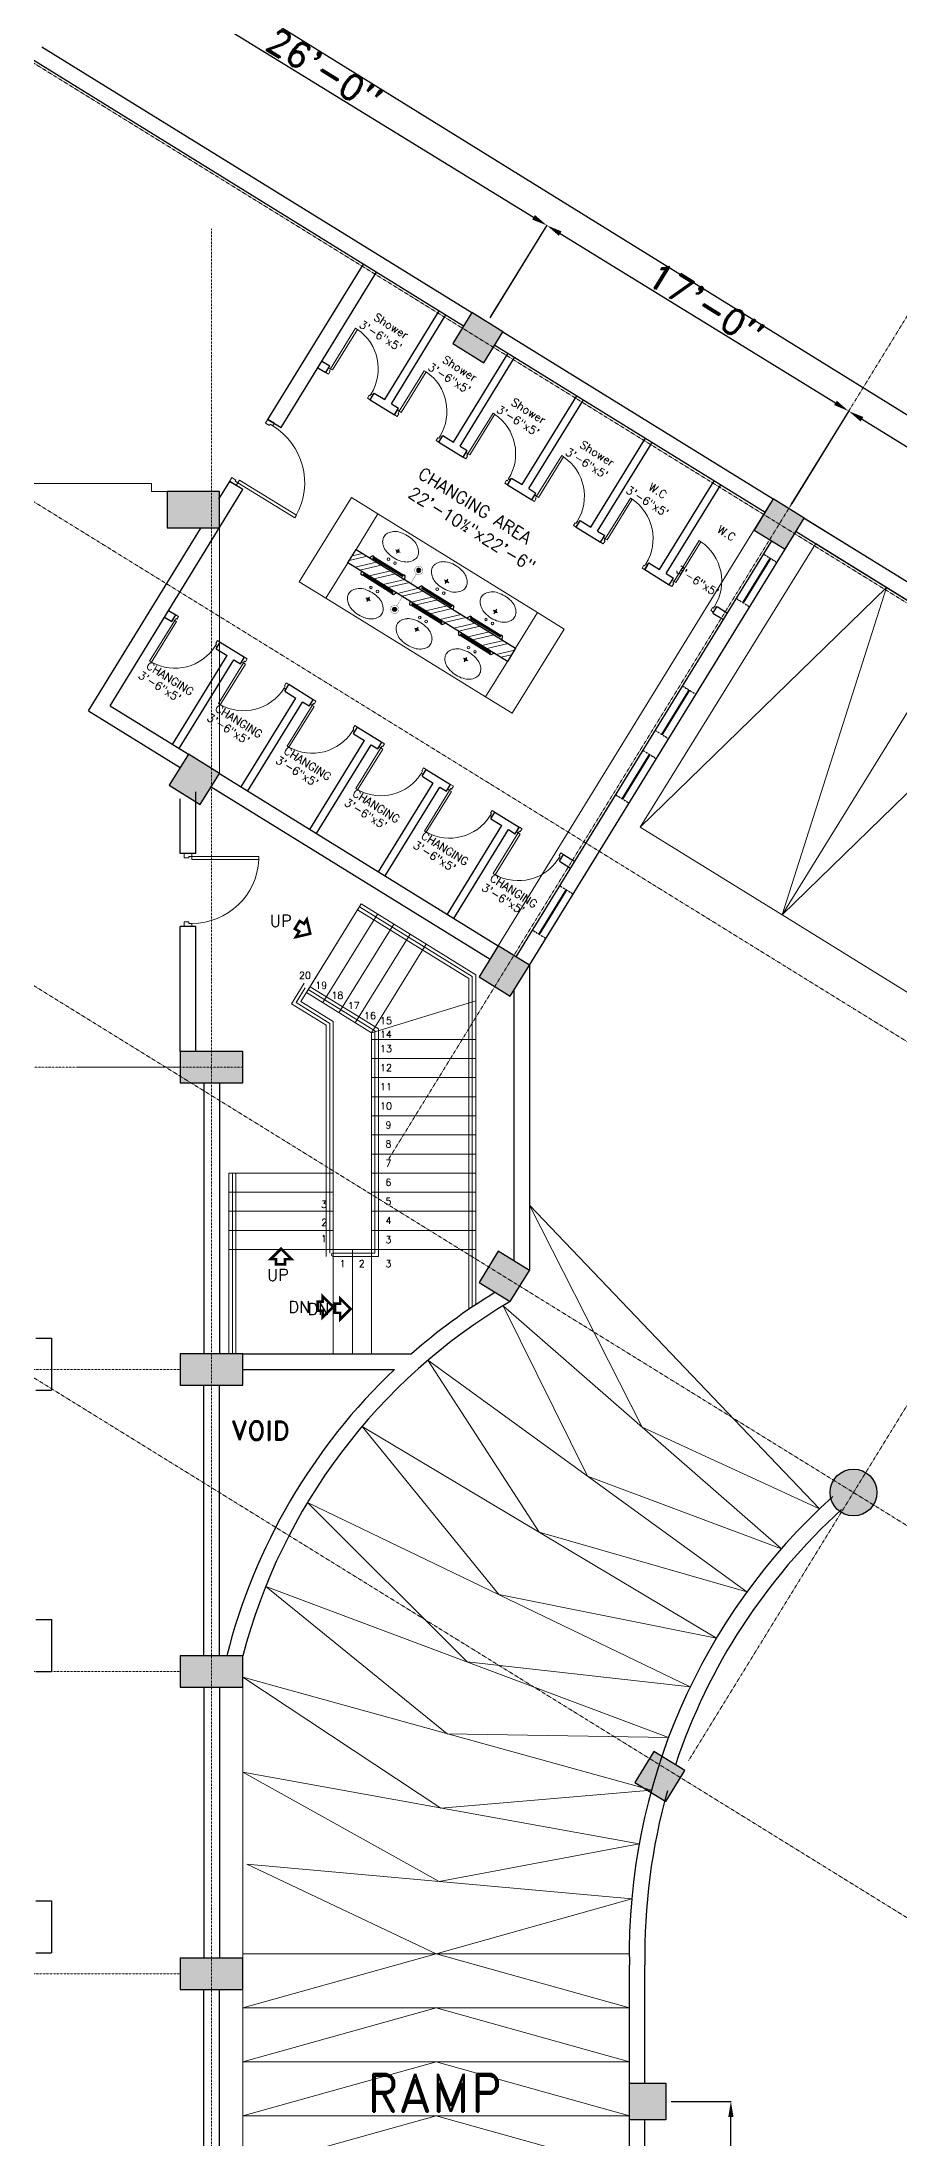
# Model space of a CAD drawing. Header units: inches. Extents: x -110725 to 51121, y 8404 to 44825.
# Drawn here: x -72348 to -71854, y 21366 to 22573 of the extents above; entities that cross this region are included whole.
import ezdxf
from ezdxf.enums import TextEntityAlignment as Align

# ---------------------------------------------------------------- set-up
doc = ezdxf.new("R2010")
doc.units = ezdxf.units.IN
doc.header["$LTSCALE"] = 0.1
doc.header["$MEASUREMENT"] = 0
doc.linetypes.add('CENTER', pattern=[2, 1.25, -0.25, 0.25, -0.25])
doc.linetypes.add('DASHED', pattern=[0.75, 0.5, -0.25])
doc.layers.get('0').update_dxf_attribs({"color": 1, "lineweight": 0})
doc.layers.get('Defpoints').update_dxf_attribs({"lineweight": 0})
for name, color, linetype in [('BATH FIX', 41, 'Continuous'), ('building', 6, 'Continuous'), ('Column Hatch', 7, 'Continuous'), ('COLUMNS', 200, 'Continuous'), ('GF', 1, 'Continuous'), ('GFT', 4, 'Continuous'), ('GFW', 5, 'Continuous')]:
    doc.layers.add(name, color=color, linetype=linetype)
for name, color, linetype, lineweight in [('CAR', 4, 'Continuous', 0), ('dim', 252, 'Continuous', 0), ('DOOR', 32, 'Continuous', 0), ('FIXTURES', 41, 'Continuous', 20), ('GRID', 8, 'CENTER', 0), ('HATCH', 5, 'Continuous', 5), ('POOL', 2, 'Continuous', 0), ('ramp', 3, 'Continuous', 20), ('stair', 5, 'Continuous', 0), ('terj block plan', 30, 'Continuous', 0), ('TEXT', 3, 'Continuous', 0), ('wall-b', 6, 'Continuous', 30)]:
    doc.layers.add(name, color=color, linetype=linetype, lineweight=lineweight)
doc.styles.add('ROMAND', font='romand.shx')
doc.dimstyles.new('DIM', dxfattribs={"dimtxt": 15, "dimasz": 9, "dimexe": 0.25, "dimexo": 3, "dimgap": 0.125, "dimtad": 1, "dimdec": 3, "dimzin": 3, "dimdsep": 46, "dimlunit": 4, "dimtxsty": 'ROMAND', "dimcen": 0.125, "dimaunit": 1, "dimadec": 0, "dimazin": 0, "dimtfac": 0.75, "dimtdec": 3, "dimtix": 1, "dimtofl": 0, "dimtmove": 2, "dimatfit": 3, "dimfxl": 1, "dimtolj": 1, "dimtzin": 3, "dimarcsym": 1})

# ---------------------------------------------------------------- blocks, each defined once
blk = doc.blocks.new('*D2843')
at = {"layer": 'Defpoints', "color": 0, "transparency": 16777216}
for p in [(-71917.8, 22303.9), (-71603.4, 22187.9), (-71637.9, 22131.8)]:
    blk.add_point(p, dxfattribs=at)
at = {"layer": 'dim', "color": 0, "lineweight": -2, "transparency": 16777216}
for p, q in [((-71916.2, 22306.5), (-71883.1, 22360.2)), ((-71875.6, 22355.3), (-71611.1, 22192.7)), ((-71636.4, 22134.4), (-71603.3, 22188.2))]:
    blk.add_line(p, q, dxfattribs=at)
at = {"layer": 'dim', "color": 0, "transparency": 16777216}
for points in [[(-71874.8, 22356.6), (-71876.4, 22354), (-71883.3, 22360)], [(-71610.3, 22193.9), (-71611.9, 22191.4), (-71603.4, 22187.9)]]:
    blk.add_solid(points, dxfattribs=at)
at = {"layer": 'dim', "color": 0, "transparency": 16777216, "insert": (-71736.4, 22285.3), "char_height": 15, "attachment_point": 5, "rotation": 328.4097, "style": 'ROMAND'}
blk.add_mtext('\\A1;27\'-4{\\H0.75x;\\S1/2;}"', dxfattribs=at)
blk = doc.blocks.new('*D2857')
at = {"layer": 'Defpoints', "color": 0, "transparency": 16777216}
for p in [(-72356.6, 22575.3), (-72057, 22466.9), (-72090.9, 22411.9)]:
    blk.add_point(p, dxfattribs=at)
at = {"layer": 'dim', "color": 0, "lineweight": -2, "transparency": 16777216}
for p, q in [((-72355, 22577.9), (-72322.7, 22630.5)), ((-72315.1, 22625.6), (-72064.7, 22471.6)), ((-72089.3, 22414.4), (-72056.9, 22467.1))]:
    blk.add_line(p, q, dxfattribs=at)
at = {"layer": 'dim', "color": 0, "transparency": 16777216}
for points in [[(-72314.3, 22626.9), (-72315.9, 22624.3), (-72322.8, 22630.3)], [(-72063.9, 22472.9), (-72065.5, 22470.3), (-72057, 22466.9)]]:
    blk.add_solid(points, dxfattribs=at)
at = {"layer": 'dim', "color": 0, "transparency": 16777216, "insert": (-72185.2, 22556.3), "char_height": 15, "attachment_point": 5, "rotation": 328.4097, "style": 'ROMAND'}
blk.add_mtext('\\A1;26\'-0"', dxfattribs=at)
blk = doc.blocks.new('*D2858')
at = {"layer": 'Defpoints', "color": 0, "transparency": 16777216}
for p in [(-72091.3, 22411.2), (-71883.3, 22360), (-71917.5, 22304.4)]:
    blk.add_point(p, dxfattribs=at)
at = {"layer": 'dim', "color": 0, "lineweight": -2, "transparency": 16777216}
for p, q in [((-72089.7, 22413.8), (-72056.9, 22467.1)), ((-72049.4, 22462.2), (-71890.9, 22364.7)), ((-71915.9, 22306.9), (-71883.1, 22360.2))]:
    blk.add_line(p, q, dxfattribs=at)
at = {"layer": 'dim', "color": 0, "transparency": 16777216}
for points in [[(-72048.6, 22463.5), (-72050.1, 22460.9), (-72057, 22466.9)], [(-71890.1, 22366), (-71891.7, 22363.5), (-71883.3, 22360)]]:
    blk.add_solid(points, dxfattribs=at)
at = {"layer": 'dim', "color": 0, "transparency": 16777216, "insert": (-71965.4, 22421.2), "char_height": 15, "attachment_point": 5, "rotation": 328.4097, "style": 'ROMAND'}
blk.add_mtext('\\A1;17\'-0"', dxfattribs=at)
blk = doc.blocks.new('*D2869')
at = {"layer": 'Defpoints', "color": 0, "transparency": 16777216}
for p in [(-71988.5, 21386.8), (-71951.1, 21386.8), (-71985.5, 21212.8)]:
    blk.add_point(p, dxfattribs=at)
at = {"layer": 'dim', "color": 0, "lineweight": -2, "transparency": 16777216}
for p, q in [((-71985.5, 21386.8), (-71950.9, 21386.8)), ((-71951.1, 21221.8), (-71951.1, 21377.8)), ((-71982.5, 21212.8), (-71950.9, 21212.8))]:
    blk.add_line(p, q, dxfattribs=at)
at = {"layer": 'dim', "color": 0, "transparency": 16777216}
for points in [[(-71952.6, 21377.8), (-71949.6, 21377.8), (-71951.1, 21386.8)], [(-71952.6, 21221.8), (-71949.6, 21221.8), (-71951.1, 21212.8)]]:
    blk.add_solid(points, dxfattribs=at)
at = {"layer": 'dim', "color": 0, "transparency": 16777216, "insert": (-71960.2, 21299.8), "char_height": 15, "attachment_point": 5, "rotation": 90, "style": 'ROMAND'}
blk.add_mtext('\\A1;14\'-6"', dxfattribs=at)
blk = doc.blocks.new('Ar')
at = {"const_width": 1.5}
blk.add_lwpolyline([(-4.5, 0), (-4.5, 3), (-1.5, 3), (-1.5, 6), (4.5, 0), (-1.5, -6), (-1.5, -2.25), (-4.5, -2.25)], close=True, dxfattribs=at)
blk = doc.blocks.new('D2')
for p, q in [((-3, 34.9), (-1.5, 34.9)), ((-3, 1.9), (-3, 34.9)), ((-1.5, 34.9), (-1.5, 1.9)), ((-34.5, 1.9), (-36, 1.9)), ((-36, 1.9), (-36, -1.9)), ((-34.5, 0.4), (-34.5, 1.9)), ((-33.8, 0.4), (-34.5, 0.4)), ((-33.8, -1.9), (-33.8, 0.4)), ((-1.5, 1.9), (-3, 1.9)), ((-2.2, 0.4), (-2.2, -1.9)), ((-1.5, 0.4), (-2.2, 0.4)), ((0, 1.9), (-1.5, 1.9)), ((-1.5, 1.9), (-1.5, 0.4)), ((0, -1.9), (0, 1.9)), ((-36, -1.9), (-33.8, -1.9)), ((-2.2, -1.9), (0, -1.9))]:
    blk.add_line(p, q)
blk.add_arc((-1.5, 1.9), 33, 92.6053, 180)
blk = doc.blocks.new('RT67')
at = {"layer": 'GFW', "lineweight": -2}
for p, q in [((17750.5, 9962.3), (17750.5, 9953.3)), ((17780.5, 9962.3), (17780.5, 9953.3)), ((17912.5, 9962.3), (17912.5, 9953.3)), ((17942.5, 9962.3), (17942.5, 9953.3)), ((18074.5, 9962.3), (18074.5, 9953.3)), ((18104.5, 9962.3), (18104.5, 9953.3)), ((17780.5, 9953.3), (17750.5, 9953.3)), ((17942.5, 9953.3), (17912.5, 9953.3)), ((18104.5, 9953.3), (18074.5, 9953.3))]:
    blk.add_line(p, q, dxfattribs=at)
blk = doc.blocks.new('TY')
at = {"layer": 'wall-b', "lineweight": -2, "rotation": 90}
blk.add_blockref('RT67', (-715.3638, -1214.4553), dxfattribs=at)
blk = doc.blocks.new('Wb')
for p, q in [((-1.5, 10.5), (1.5, 10.5)), ((0, 9), (0, 12))]:
    blk.add_line(p, q)
for centre in [(-2.2, 3.8), (0, 10.5), (2.2, 3.8)]:
    blk.add_circle(centre, 0.75)
for centre, radius, start, end in [((-6.1, 13.5), 5.11, 148.1465, 180), ((-6.1, 13.5), 5.11, 180, 211.8535), ((-3.2, 11.7), 8.57, 123.6901, 148.1465), ((-1.3, 8.8), 12.1, 105.4371, 123.6901), ((0, 4.2), 16.8, 90, 105.4371), ((0, 4.2), 16.8, 74.5629, 90), ((1.3, 8.8), 12.1, 56.3099, 74.5629), ((3.2, 11.7), 8.57, 31.8535, 56.3099), ((6.1, 13.5), 5.11, 0, 31.8535), ((6.1, 13.5), 5.11, 328.1465, 0), ((-3.2, 15.3), 8.57, 211.8535, 236.3099), ((-1.3, 18.2), 12.1, 236.3099, 254.5629), ((0, 22.8), 16.8, 254.5629, 270), ((0, 22.8), 16.8, 270, 285.4371), ((1.3, 18.2), 12.1, 285.4371, 303.6901), ((3.2, 15.3), 8.57, 303.6901, 328.1465)]:
    blk.add_arc(centre, radius, start, end)
blk = doc.blocks.new('BL-1')
blk.add_hatch(color=256).paths.add_polyline_path([(-1.8, 13.6, 1), (1.8, 13.6, 1)])
at = {"const_width": 0.25}
for points in [[(-3.7, 13.6, -1), (3.7, 13.6)], [(-3.7, 13.6, 1), (3.7, 13.6)]]:
    blk.add_lwpolyline(points, format="xyb", dxfattribs=at)
for points in [[(1.2, 0), (-1.2, 0)], [(0, 10), (0, 0)]]:
    blk.add_lwpolyline(points, dxfattribs=at)
blk.add_circle((0, 13.6), 1.8)
blk = doc.blocks.new('A$C27DA2153')
at = {"layer": 'CAR', "linetype": 'Continuous'}
for q in [(0, 192), (96, 192)]:
    blk.add_line((48, 0), q, dxfattribs=at)
blk.add_lwpolyline([(0, 0), (96, 0), (96, 192), (0, 192)], close=True, dxfattribs=at)

msp = doc.modelspace()

# ---------------------------------------------------------------- hatches: boundary and pattern name
at = {"layer": 'Column Hatch'}
for points in [[(-72100.19731, 22416.73843), (-72111.19803, 22398.85025), (-72093.33769, 22387.80439), (-72082.33697, 22405.69256)], [(-72245.54468, 22313.76943), (-72275.54468, 22313.76943), (-72275.54468, 22292.76943), (-72245.54468, 22292.76943)], [(-71908.83657, 22298.38984), (-71926.6969, 22309.43571), (-71937.69763, 22291.54753), (-71919.83729, 22280.50166)], [(-72263.40501, 22162.47005), (-72274.40574, 22144.58187), (-72256.5454, 22133.536), (-72245.54468, 22151.42418)], [(-72067.11909, 22041.07544), (-72084.97943, 22052.12131), (-72095.98015, 22034.23313), (-72078.11982, 22023.18726)], [(-72232.04468, 21991.26943), (-72268.04468, 21991.26943), (-72268.04468, 21973.26943), (-72232.04468, 21973.26943)], [(-72067.11909, 21865.2203), (-72084.97943, 21876.26617), (-72095.98015, 21858.37799), (-72078.11982, 21847.33213)], [(-72232.04468, 21817.26943), (-72268.04468, 21817.26943), (-72268.04468, 21799.26943), (-72232.04468, 21799.26943)], [(-72232.04468, 21643.26943), (-72268.04468, 21643.26943), (-72268.04468, 21625.26943), (-72232.04468, 21625.26943)], [(-71977.54396, 21577.27543), (-71995.40429, 21588.3213), (-72006.40501, 21570.43312), (-71988.54468, 21559.38725)], [(-72232.04468, 21469.26943), (-72268.04468, 21469.26943), (-72268.04468, 21451.26943), (-72232.04468, 21451.26943)], [(-71988.54468, 21397.26943), (-72009.54468, 21397.26943), (-72009.54468, 21376.26943), (-71988.54468, 21376.26943)]]:
    msp.add_hatch(color=256, dxfattribs=at).paths.add_polyline_path(points)
h = msp.add_hatch(color=256, dxfattribs=at)
edge = h.paths.add_edge_path()
edge.add_arc((-71880.5762, 21737.39995), 13.54865, 0, 360)
at = {"layer": 'HATCH'}
h = msp.add_hatch(dxfattribs=at)
h.set_pattern_fill('ANSI32', color=256, scale=18.000057, angle=-31.73505333, style=0)
h.set_pattern_definition([(13.264947, (-75288.613, -3501.196), (-1.5488215, 6.5699271), []), (13.264947, (-75285.9065, -3502.87), (-1.5488215, 6.5699271), [])])
h.paths.add_polyline_path([(-72075.01727, 22223.56288), (-72138.37396, 22262.74634), (-72143.10791, 22255.09191), (-72079.75122, 22215.90845)])
h.paths.add_polyline_path([(-72138.37396, 22262.74634), (-72147.3115, 22268.27383), (-72152.04544, 22260.6194), (-72143.10791, 22255.09191)])
h.paths.add_polyline_path([(-72147.3115, 22268.27383), (-72166.87043, 22280.37021), (-72171.60437, 22272.71578), (-72152.04544, 22260.6194)])

# ---------------------------------------------------------------- linework, layer by layer
at = {"layer": 'BATH FIX', "color": 8}
for p, q in [((-72163.95154, 22267.98282, 1.07221), (-72164.07801, 22265.87716, 1.07221)), ((-72159.21759, 22275.63725, 1.07221), (-72157.39014, 22276.69093, 1.07221)), ((-72156.53965, 22276.16494, 1.07221), (-72157.39014, 22276.69093, 1.07221)), ((-72157.13146, 22275.20803, 1.07221), (-72156.53965, 22276.16494, 1.07221)), ((-72140.12161, 22264.68815, 1.07221), (-72157.13146, 22275.20803, 1.07221)), ((-72156.86079, 22275.44747, 1.07221), (-72156.54702, 22275.9548, 1.07221)), ((-72140.02509, 22265.0353, 1.07221), (-72156.86079, 22275.44747, 1.07221)), ((-72139.71133, 22265.54263, 1.07221), (-72156.54702, 22275.9548, 1.07221)), ((-72163.22751, 22265.35116, 1.07221), (-72164.07801, 22265.87716, 1.07221)), ((-72162.63571, 22266.30807, 1.07221), (-72163.22751, 22265.35116, 1.07221)), ((-72162.72903, 22265.95895, 1.07221), (-72163.0428, 22265.45162, 1.07221)), ((-72146.20711, 22255.03945, 1.07221), (-72163.0428, 22265.45162, 1.07221)), ((-72145.89334, 22255.54678, 1.07221), (-72162.72903, 22265.95895, 1.07221)), ((-72145.62586, 22255.7882, 1.07221), (-72162.63571, 22266.30807, 1.07221)), ((-72145.62586, 22255.7882, 1.07221), (-72146.21767, 22254.83129, 1.07221)), ((-72145.89334, 22255.54678, 1.07221), (-72146.20711, 22255.03945, 1.07221)), ((-72143.53973, 22255.35897, 1.07221), (-72145.36718, 22254.3053, 1.07221)), ((-72140.12161, 22264.68815, 1.07221), (-72139.52981, 22265.64506, 1.07221)), ((-72140.02509, 22265.0353, 1.07221), (-72139.71133, 22265.54263, 1.07221)), ((-72138.67931, 22265.11907, 1.07221), (-72139.52981, 22265.64506, 1.07221)), ((-72138.80578, 22263.0134, 1.07221), (-72138.67931, 22265.11907, 1.07221)), ((-72131.15135, 22258.27946, 1.07221), (-72129.3239, 22259.33314, 1.07221)), ((-72128.47341, 22258.80714, 1.07221), (-72129.3239, 22259.33314, 1.07221)), ((-72129.06522, 22257.85023, 1.07221), (-72128.47341, 22258.80714, 1.07221)), ((-72112.05537, 22247.33036, 1.07221), (-72129.06522, 22257.85023, 1.07221)), ((-72128.79454, 22258.08967, 1.07221), (-72128.48078, 22258.59701, 1.07221)), ((-72111.95885, 22247.6775, 1.07221), (-72128.79454, 22258.08967, 1.07221)), ((-72111.64508, 22248.18484, 1.07221), (-72128.48078, 22258.59701, 1.07221)), ((-72145.36718, 22254.3053, 1.07221), (-72146.21767, 22254.83129, 1.07221)), ((-72135.8853, 22250.62503, 1.07221), (-72136.01176, 22248.51936, 1.07221)), ((-72135.16127, 22247.99337, 1.07221), (-72136.01176, 22248.51936, 1.07221)), ((-72134.56946, 22248.95028, 1.07221), (-72135.16127, 22247.99337, 1.07221)), ((-72134.66279, 22248.60116, 1.07221), (-72134.97656, 22248.09382, 1.07221)), ((-72118.14086, 22237.68165, 1.07221), (-72134.97656, 22248.09382, 1.07221)), ((-72117.8271, 22238.18899, 1.07221), (-72134.66279, 22248.60116, 1.07221)), ((-72117.55962, 22238.4304, 1.07221), (-72134.56946, 22248.95028, 1.07221)), ((-72112.05537, 22247.33036, 1.07221), (-72111.46356, 22248.28727, 1.07221)), ((-72111.95885, 22247.6775, 1.07221), (-72111.64508, 22248.18484, 1.07221)), ((-72110.61307, 22247.76127, 1.07221), (-72111.46356, 22248.28727, 1.07221)), ((-72110.73954, 22245.65561, 1.07221), (-72110.61307, 22247.76127, 1.07221)), ((-72117.55962, 22238.4304, 1.07221), (-72118.15143, 22237.4735, 1.07221)), ((-72117.30094, 22236.9475, 1.07221), (-72118.15143, 22237.4735, 1.07221)), ((-72117.8271, 22238.18899, 1.07221), (-72118.14086, 22237.68165, 1.07221)), ((-72115.47348, 22238.00118, 1.07221), (-72117.30094, 22236.9475, 1.07221)), ((-72107.81905, 22233.26724, 1.07221), (-72107.94552, 22231.16157, 1.07221)), ((-72107.09503, 22230.63558, 1.07221), (-72107.94552, 22231.16157, 1.07221)), ((-72106.50322, 22231.59249, 1.07221), (-72107.09503, 22230.63558, 1.07221)), ((-72106.59655, 22231.24337, 1.07221), (-72106.91032, 22230.73603, 1.07221)), ((-72089.76086, 22220.83119, 1.07221), (-72106.59655, 22231.24337, 1.07221)), ((-72089.49338, 22221.07261, 1.07221), (-72106.50322, 22231.59249, 1.07221)), ((-72103.08511, 22240.92166, 1.07221), (-72101.25766, 22241.97534, 1.07221)), ((-72100.40717, 22241.44935, 1.07221), (-72101.25766, 22241.97534, 1.07221)), ((-72100.99897, 22240.49244, 1.07221), (-72100.40717, 22241.44935, 1.07221)), ((-72083.98913, 22229.97256, 1.07221), (-72100.99897, 22240.49244, 1.07221)), ((-72100.7283, 22240.73188, 1.07221), (-72100.41454, 22241.23921, 1.07221)), ((-72083.89261, 22230.31971, 1.07221), (-72100.7283, 22240.73188, 1.07221)), ((-72083.57884, 22230.82704, 1.07221), (-72100.41454, 22241.23921, 1.07221)), ((-72083.98913, 22229.97256, 1.07221), (-72083.39732, 22230.92947, 1.07221)), ((-72083.89261, 22230.31971, 1.07221), (-72083.57884, 22230.82704, 1.07221)), ((-72082.54683, 22230.40348, 1.07221), (-72083.39732, 22230.92947, 1.07221)), ((-72090.07462, 22220.32386, 1.07221), (-72106.91032, 22230.73603, 1.07221)), ((-72089.49338, 22221.07261, 1.07221), (-72090.08519, 22220.1157, 1.07221)), ((-72089.23469, 22219.58971, 1.07221), (-72090.08519, 22220.1157, 1.07221)), ((-72089.76086, 22220.83119, 1.07221), (-72090.07462, 22220.32386, 1.07221)), ((-72087.40724, 22220.64339, 1.07221), (-72089.23469, 22219.58971, 1.07221)), ((-72082.6733, 22228.29781, 1.07221), (-72082.54683, 22230.40348, 1.07221))]:
    msp.add_line(p, q, dxfattribs=at)
at = {"layer": 'building', "linetype": 'Continuous', "elevation": 1.07221}
msp.add_lwpolyline([(-82363.96556, 20306.54046), (-82422.17266, 20691.55207), (-82426.53036, 20787.09078), (-78972.28216, 26306.46684), (-78664.00258, 26390.86365), (-72606.82031, 22826.982), (-69004.89578, 20595.17907), (-69065.49794, 20283.36427), (-82363.96556, 20306.54046)], dxfattribs=at)
at = {"layer": 'COLUMNS', "elevation": 1.07221}
for points in [[(-72111.19803, 22398.85025), (-72093.33769, 22387.80439), (-72082.33697, 22405.69256), (-72100.19731, 22416.73843)], [(-72275.54468, 22292.76943), (-72245.54468, 22292.76943), (-72245.54468, 22313.76943), (-72275.54468, 22313.76943)], [(-71937.69763, 22291.54753), (-71919.83729, 22280.50166), (-71908.83657, 22298.38984), (-71926.6969, 22309.43571)], [(-72274.40574, 22144.58187), (-72256.5454, 22133.536), (-72245.54468, 22151.42418), (-72263.40501, 22162.47005)], [(-72095.98015, 22034.23313), (-72078.11982, 22023.18726), (-72067.11909, 22041.07544), (-72084.97943, 22052.12131)], [(-72268.04468, 21973.26943), (-72232.04468, 21973.26943), (-72232.04468, 21991.26943), (-72268.04468, 21991.26943)], [(-72095.98015, 21858.37799), (-72078.11982, 21847.33213), (-72067.11909, 21865.2203), (-72084.97943, 21876.26617)], [(-72268.04468, 21799.26943), (-72232.04468, 21799.26943), (-72232.04468, 21817.26943), (-72268.04468, 21817.26943)], [(-72268.04468, 21625.26943), (-72232.04468, 21625.26943), (-72232.04468, 21643.26943), (-72268.04468, 21643.26943)], [(-72006.40501, 21570.43312), (-71988.54468, 21559.38725), (-71977.54396, 21577.27543), (-71995.40429, 21588.3213)], [(-72268.04468, 21451.26943), (-72232.04468, 21451.26943), (-72232.04468, 21469.26943), (-72268.04468, 21469.26943)], [(-72009.54468, 21397.26943), (-71988.54468, 21397.26943), (-71988.54468, 21376.26943), (-72009.54468, 21376.26943)]]:
    msp.add_lwpolyline(points, close=True, dxfattribs=at)
at = {"layer": 'COLUMNS'}
msp.add_circle((-71880.52758, 21737.36989, 1.07221), 13.5, dxfattribs=at)
at = {"layer": 'FIXTURES'}
for p, q in [((-72169.55544, 22310.24991, 1.07221), (-72199.53708, 22261.77185, 1.07221)), ((-72154.24658, 22300.78202, 1.07221), (-72169.55544, 22310.24991, 1.07221)), ((-72166.87043, 22280.37021, 1.07221), (-72154.24658, 22300.78202, 1.07221)), ((-72062.39342, 22243.9747, 1.07221), (-72154.24658, 22300.78202, 1.07221)), ((-72171.60437, 22272.71578, 1.07221), (-72184.22822, 22252.30397, 1.07221)), ((-72184.22822, 22252.30397, 1.07221), (-72199.53708, 22261.77185, 1.07221)), ((-72092.37507, 22195.49664, 1.07221), (-72184.22822, 22252.30397, 1.07221)), ((-72075.01727, 22223.56288, 1.07221), (-72062.39342, 22243.9747, 1.07221)), ((-72062.39342, 22243.9747, 1.07221), (-72047.08456, 22234.50681, 1.07221)), ((-72047.08456, 22234.50681, 1.07221), (-72077.06621, 22186.02875, 1.07221)), ((-72079.75122, 22215.90845, 1.07221), (-72092.37507, 22195.49664, 1.07221)), ((-72092.37507, 22195.49664, 1.07221), (-72077.06621, 22186.02875, 1.07221))]:
    msp.add_line(p, q, dxfattribs=at)
at = {"layer": 'GF'}
for p, q in [((-72347.69053, 22569.80261, 1.07221), (-72100.19731, 22416.73843, 1.07221)), ((-72352.42446, 22562.14821, 1.07221), (-72104.93124, 22409.08403, 1.07221)), ((-72217.6484, 22355.21027, 1.07221), (-72162.65234, 22444.65583, 1.07221)), ((-72210.0442, 22350.50739, 1.07221), (-72155.04813, 22439.95295, 1.07221)), ((-72150.37225, 22366.63978, 1.07221), (-72118.94593, 22417.75153, 1.07221)), ((-72146.54504, 22364.27281, 1.07221), (-72115.11872, 22415.38456, 1.07221)), ((-72082.33697, 22405.69256, 1.07221), (-71926.6969, 22309.43571, 1.07221)), ((-72186.47446, 22388.8412, 1.07221), (-72181.94797, 22386.04176, 1.07221)), ((-72110.82436, 22342.18106, 1.07221), (-72079.39804, 22393.29281, 1.07221)), ((-72106.99714, 22339.81409, 1.07221), (-72075.57082, 22390.92584, 1.07221)), ((-72087.0709, 22398.03816, 1.07221), (-71931.43083, 22301.7813, 1.07221)), ((-72188.83143, 22385.00782, 1.07221), (-72184.30495, 22382.20838, 1.07221)), ((-72184.30495, 22382.20838, 1.07221), (-72181.94797, 22386.04176, 1.07221)), ((-72158.78413, 22366.5511, 1.07221), (-72156.42715, 22370.38448, 1.07221)), ((-72158.78413, 22366.5511, 1.07221), (-72144.751, 22357.8722, 1.07221)), ((-72156.42715, 22370.38448, 1.07221), (-72150.37225, 22366.63978, 1.07221)), ((-72146.54504, 22364.27281, 1.07221), (-72142.39403, 22361.70558, 1.07221)), ((-72071.27646, 22317.72235, 1.07221), (-72039.85014, 22368.8341, 1.07221)), ((-72067.44925, 22315.35538, 1.07221), (-72036.02293, 22366.46713, 1.07221)), ((-72217.6484, 22355.21027, 1.07221), (-72210.0442, 22350.50739, 1.07221)), ((-72144.751, 22357.8722, 1.07221), (-72142.39403, 22361.70558, 1.07221)), ((-72119.23623, 22342.09239, 1.07221), (-72116.87926, 22345.92577, 1.07221)), ((-72119.23623, 22342.09239, 1.07221), (-72105.20311, 22333.41349, 1.07221)), ((-72116.87926, 22345.92577, 1.07221), (-72110.82436, 22342.18106, 1.07221)), ((-72106.99714, 22339.81409, 1.07221), (-72102.84614, 22337.24687, 1.07221)), ((-72031.72857, 22293.26363, 1.07221), (-72000.30225, 22344.37538, 1.07221)), ((-72027.90135, 22290.89666, 1.07221), (-71996.47503, 22342.00841, 1.07221)), ((-72105.20311, 22333.41349, 1.07221), (-72102.84614, 22337.24687, 1.07221)), ((-72245.90158, 22309.25844, 1.07222), (-72239.60665, 22319.4965, 1.07222)), ((-72231.99062, 22314.81375, 1.07221), (-72239.60665, 22319.4965, 1.07222)), ((-72079.68834, 22317.63367, 1.07221), (-72077.33136, 22321.46705, 1.07221)), ((-72079.68834, 22317.63367, 1.07221), (-72065.65521, 22308.95477, 1.07221)), ((-72077.33136, 22321.46705, 1.07221), (-72071.27646, 22317.72235, 1.07221)), ((-72067.44925, 22315.35538, 1.07221), (-72063.29824, 22312.78815, 1.07221)), ((-71992.18067, 22268.80492, 1.07221), (-71960.75435, 22319.91667, 1.07221)), ((-71988.35346, 22266.43795, 1.07221), (-71956.92714, 22317.5497, 1.07221)), ((-72308.5087, 22190.36479, 1.07221), (-72231.99062, 22314.81375, 1.07221)), ((-72065.65521, 22308.95477, 1.07221), (-72063.29824, 22312.78815, 1.07221)), ((-72320.87707, 22187.43197, 1.07221), (-72256.17913, 22292.65667, 1.07221)), ((-72040.14044, 22293.17496, 1.07221), (-72037.78347, 22297.00834, 1.07221)), ((-72040.14044, 22293.17496, 1.07221), (-72026.10732, 22284.49606, 1.07221)), ((-72037.78347, 22297.00834, 1.07221), (-72031.72857, 22293.26363, 1.07221)), ((-71908.83657, 22298.38984, 1.07221), (-71647.31022, 22136.64676, 1.07221)), ((-72074.78583, 22045.78937, 1.07221), (-71927.54198, 22285.26668, 1.07221)), ((-72067.11909, 22041.07544, 1.07221), (-71919.88754, 22280.53274, 1.07221)), ((-72027.90135, 22290.89666, 1.07221), (-72023.75035, 22288.32944, 1.07221)), ((-72026.10732, 22284.49606, 1.07221), (-72023.75035, 22288.32944, 1.07221)), ((-71913.5705, 22290.73543, 1.07221), (-71652.04415, 22128.99235, 1.07221)), ((-72000.59255, 22268.71624, 1.07221), (-71998.23557, 22272.54962, 1.07221)), ((-72000.59255, 22268.71624, 1.07221), (-71986.55942, 22260.03734, 1.07221)), ((-71998.23557, 22272.54962, 1.07221), (-71992.18067, 22268.80492, 1.07221)), ((-71988.35346, 22266.43795, 1.07221), (-71984.20245, 22263.87072, 1.07221)), ((-71986.55942, 22260.03734, 1.07221), (-71984.20245, 22263.87072, 1.07221)), ((-72274.77563, 22245.22822, 1.07221), (-72270.62317, 22242.6601, 1.07221)), ((-71961.40128, 22243.66973, 1.07221), (-71959.0443, 22247.50311, 1.07221)), ((-71961.40128, 22243.66973, 1.07221), (-71955.34637, 22239.92503, 1.07221)), ((-71959.0443, 22247.50311, 1.07221), (-71952.9894, 22243.75841, 1.07221)), ((-72277.1326, 22241.39484, 1.07221), (-72272.98014, 22238.82672, 1.07221)), ((-72272.98014, 22238.82672, 1.07221), (-72270.62317, 22242.6601, 1.07221)), ((-72272.513, 22168.10296, 1.07221), (-72241.08668, 22219.21471, 1.07221)), ((-72247.46537, 22223.15966, 1.07221), (-72245.1084, 22226.99304, 1.07221)), ((-72247.46537, 22223.15966, 1.07221), (-72241.08668, 22219.21471, 1.07221)), ((-72245.1084, 22226.99304, 1.07221), (-72231.07527, 22218.31414, 1.07221)), ((-72268.68578, 22165.73598, 1.07221), (-72237.25946, 22216.84773, 1.07221)), ((-72237.25946, 22216.84773, 1.07221), (-72233.43225, 22214.48076, 1.07221)), ((-72233.43225, 22214.48076, 1.07221), (-72231.07527, 22218.31414, 1.07221)), ((-72232.9651, 22143.64424, 1.07221), (-72201.53878, 22194.75599, 1.07221)), ((-72207.91748, 22198.70095, 1.07221), (-72205.5605, 22202.53433, 1.07221)), ((-72207.91748, 22198.70095, 1.07221), (-72201.53878, 22194.75599, 1.07221)), ((-72191.51739, 22193.84925, 1.07221), (-72205.5605, 22202.53433, 1.07221)), ((-72320.87707, 22187.43197, 1.07221), (-72268.11961, 22154.80369, 1.07221)), ((-72308.5087, 22190.36479, 1.07221), (-72263.40501, 22162.47005, 1.07221)), ((-72229.13789, 22141.27727, 1.07221), (-72197.71157, 22192.38902, 1.07221)), ((-72193.88435, 22190.02205, 1.07221), (-72197.71157, 22192.38902, 1.07221)), ((-72193.88435, 22190.02205, 1.07221), (-72191.52738, 22193.85543, 1.07221)), ((-72168.36958, 22174.24223, 1.07221), (-72166.01261, 22178.07561, 1.07221)), ((-72168.36958, 22174.24223, 1.07221), (-72161.99089, 22170.29728, 1.07221)), ((-72166.01261, 22178.07561, 1.07221), (-72151.97948, 22169.39671, 1.07221)), ((-72193.41721, 22119.18553, 1.07221), (-72161.99089, 22170.29728, 1.07221)), ((-72189.58999, 22116.81856, 1.07221), (-72158.16367, 22167.9303, 1.07221)), ((-72158.16367, 22167.9303, 1.07221), (-72154.33646, 22165.56333, 1.07221)), ((-72154.33646, 22165.56333, 1.07221), (-72151.97948, 22169.39671, 1.07221)), ((-72245.54468, 22151.42418, 1.07221), (-72084.97943, 22052.12131, 1.07221)), ((-72128.82169, 22149.78352, 1.07221), (-72126.46471, 22153.6169, 1.07221)), ((-72128.82169, 22149.78352, 1.07221), (-72122.44299, 22145.83856, 1.07221)), ((-72126.46471, 22153.6169, 1.07221), (-72112.43159, 22144.938, 1.07221)), ((-72268.04468, 22105.29292, 1.07221), (-72268.04468, 22136.78936, 1.07221)), ((-72259.04468, 22105.29292, 1.07221), (-72259.04468, 22140.84204, 1.07221)), ((-72250.25927, 22143.75782, 1.07221), (-72089.69402, 22044.45495, 1.07221)), ((-72153.86931, 22094.72681, 1.07221), (-72122.44299, 22145.83856, 1.07221)), ((-72150.0421, 22092.35984, 1.07221), (-72118.61578, 22143.47159, 1.07221)), ((-72118.61578, 22143.47159, 1.07221), (-72114.78856, 22141.10462, 1.07221)), ((-72114.78856, 22141.10462, 1.07221), (-72112.43159, 22144.938, 1.07221)), ((-72089.27379, 22125.3248, 1.07221), (-72086.91682, 22129.15818, 1.07221)), ((-72089.27379, 22125.3248, 1.07221), (-72082.8951, 22121.37985, 1.07221)), ((-72086.91682, 22129.15818, 1.07221), (-72072.88369, 22120.47928, 1.07221)), ((-72114.32142, 22070.2681, 1.07221), (-72082.8951, 22121.37985, 1.07221)), ((-72110.4942, 22067.90113, 1.07221), (-72079.06788, 22119.01287, 1.07221)), ((-72079.06788, 22119.01287, 1.07221), (-72075.24067, 22116.6459, 1.07221)), ((-72075.24067, 22116.6459, 1.07221), (-72072.88369, 22120.47928, 1.07221)), ((-72049.7259, 22100.86609, 1.07221), (-72047.36892, 22104.69947, 1.07221)), ((-72049.7259, 22100.86609, 1.07221), (-72043.3472, 22096.92113, 1.07221)), ((-72047.36892, 22104.69947, 1.07221), (-72040.99023, 22100.75451, 1.07221)), ((-72268.04468, 21991.26943, 1.07221), (-72268.04468, 22063.29292, 1.07221)), ((-72259.04468, 21991.26943, 1.07221), (-72259.04468, 22063.29292, 1.07221)), ((-72067.11909, 22041.07544, 1.07221), (-72067.11909, 21865.2203, 1.07221)), ((-72076.11909, 22026.44062, 1.07221), (-72076.11909, 21870.78643, 1.07221)), ((-72254.54468, 21973.26943, 1.07221), (-72254.54468, 21817.26943, 1.07221)), ((-72254.54468, 21973.26943, 1.07221), (-72254.54468, 21817.26943, 1.07221)), ((-72245.54468, 21973.26943, 1.07221), (-72245.54468, 21817.26943, 1.07221)), ((-72245.54468, 21973.26943, 1.07221), (-72245.54468, 21817.26943, 1.07221)), ((-72232.04468, 21817.26943, 1.07221), (-72134.89798, 21817.26943, 1.07221)), ((-72254.54468, 21643.26943, 1.07221), (-72254.54468, 21799.26943, 1.07221)), ((-72254.54468, 21643.26943, 1.07221), (-72254.54468, 21799.26943, 1.07221)), ((-72245.54468, 21643.26943, 1.07221), (-72245.54468, 21799.26943, 1.07221)), ((-72245.54468, 21643.26943, 1.07221), (-72245.54468, 21799.26943, 1.07221)), ((-72232.04468, 21808.26943, 1.07221), (-72144.75195, 21808.26943, 1.07221)), ((-72254.54468, 21625.26943, 1.07221), (-72254.54468, 21469.26943, 1.07221)), ((-72245.54468, 21625.26943, 1.07221), (-72245.54468, 21469.26943, 1.07221)), ((-72009.54468, 21397.26943, 1.07221), (-72009.54468, 21465.22293, 1.07221)), ((-72000.54468, 21397.26943, 1.07221), (-72000.54468, 21465.30571, 1.07221)), ((-72254.54468, 21295.26943, 1.07221), (-72254.54468, 21451.26943, 1.07221)), ((-72245.54468, 21295.26943, 1.07221), (-72245.54468, 21451.26943, 1.07221)), ((-72009.54468, 21223.26943, 1.07221), (-72009.54468, 21376.26943, 1.07221)), ((-72000.54468, 21223.26943, 1.07221), (-72000.54468, 21376.26943, 1.07221))]:
    msp.add_line(p, q, dxfattribs=at)
at = {"layer": 'GF', "linetype": 'Continuous'}
for p, q in [((-72259.04468, 22105.29292, 1.07221), (-72268.04468, 22105.29292, 1.07221)), ((-72259.04468, 22063.29292, 1.07221), (-72268.04468, 22063.29292, 1.07221))]:
    msp.add_line(p, q, dxfattribs=at)
at = {"layer": 'GF', "elevation": 1.07221}
msp.add_lwpolyline([(-72166.87043, 22280.37021), (-72075.01727, 22223.56288), (-72079.75122, 22215.90845), (-72171.60437, 22272.71578)], close=True, dxfattribs=at)
at = {"layer": 'GF'}
for centre, radius, start, end in [((-71907.93751, 21558.87905, 1.07221), 334.91371, 120.53986716, 165.40550015), ((-71907.93751, 21558.87905, 1.07221), 343.91371, 121.32510047, 131.29486611), ((-71907.93751, 21558.87905, 1.07221), 343.91371, 133.51834688, 165.79556652), ((-71654.99827, 21471.70412, 1.07221), 354.60565, 132.01900245, 181.04726376), ((-71654.99827, 21471.70412, 1.07221), 345.60565, 132.25251949, 161.62674173), ((-71654.99827, 21471.70412, 1.07221), 345.60565, 164.25027139, 181.06081253)]:
    msp.add_arc(centre, radius, start, end, dxfattribs=at)
at = {"layer": 'GFW', "linetype": 'DASHED'}
for p, q in [((-71932.19214, 22277.5943, 1.07221), (-71924.52635, 22272.87873, 1.07221)), ((-71947.91072, 22252.04166, 1.07221), (-71940.24492, 22247.32609, 1.07221)), ((-71978.88749, 22201.68478, 1.07221), (-71971.2217, 22196.96921, 1.07221)), ((-71994.60607, 22176.13213, 1.07221), (-71986.94028, 22171.41656, 1.07221)), ((-72001.67943, 22164.63344, 1.07221), (-71994.01364, 22159.91787, 1.07221)), ((-72017.39801, 22139.0808, 1.07221), (-72009.73221, 22134.36522, 1.07221)), ((-72049.60863, 22086.71814, 1.07221), (-72041.94283, 22082.00256, 1.07221)), ((-72065.32721, 22061.16549, 1.07221), (-72057.66141, 22056.44992, 1.07221))]:
    msp.add_line(p, q, dxfattribs=at)
at = {"layer": 'GFW', "linetype": 'DASHED', "const_width": 1.25, "elevation": 1.07221}
for points in [[(-71928.35924, 22275.23652), (-71944.07782, 22249.68387)], [(-71975.0546, 22199.32699), (-71990.77317, 22173.77435)], [(-71997.84653, 22162.27566), (-72013.56511, 22136.72301)], [(-72045.77573, 22084.36035), (-72061.49431, 22058.8077)]]:
    msp.add_lwpolyline(points, dxfattribs=at)
at = {"layer": 'GRID'}
for p, q in [((-72835.42601, 22859.0872, 1.07221), (-69253.82493, 20644.01712, 1.07221)), ((-72835.41996, 22859.09698, 1.07221), (-69264.68922, 20650.74974, 1.07221)), ((-72948.37717, 22676.45314, 1.07221), (-69378.47365, 20468.61751, 1.07221)), ((-73073.03729, 22474.88714, 1.07221), (-69504.15489, 20267.68302, 1.07221)), ((-72250.04468, 22464.91411, 1.07221), (-72250.04468, 20403.02656, 1.07221)), ((-71829.76095, 22447.01819, 1.07221), (-72147.99615, 21929.53876, 1.07221)), ((-73174.02777, 22311.59316, 1.07221), (-69605.97259, 20104.90065, 1.07221)), ((-71550.37427, 22274.22925, 1.07221), (-71975.60318, 21582.7683, 1.07221)), ((-72232.04468, 21982.26943, 1.07221), (-73366.60613, 21982.26943, 1.07221)), ((-72268.04468, 21982.26943, 1.07221), (-72328.04468, 21982.26943, 1.07221)), ((-72268.04468, 21808.26943, 1.07221), (-73366.60613, 21808.26943, 1.07221)), ((-72268.04468, 21634.26943, 1.07221), (-73366.60613, 21634.26943, 1.07221)), ((-72268.04468, 21460.26943, 1.07221), (-73366.60613, 21460.26943, 1.07221))]:
    msp.add_line(p, q, dxfattribs=at)
at = {"layer": 'ramp'}
for p, q in [((-71900.05298, 21728.01126, 1.07221), (-72067.11909, 21902.74871, 1.07221)), ((-72067.11909, 21902.74871, 1.07221), (-72002.10283, 21774.96025, 1.07221)), ((-71922.04166, 21705.01291, 1.07221), (-72082.164, 21844.90759, 1.07221)), ((-72082.164, 21844.90759, 1.07221), (-72033.67753, 21746.83071, 1.07221)), ((-71941.88026, 21680.13609, 1.07221), (-72125.47479, 21813.52532, 1.07221)), ((-72061.40375, 21714.52009, 1.07221), (-72125.47479, 21813.52532, 1.07221)), ((-71959.40906, 21653.5811, 1.07221), (-72163.39843, 21775.45908, 1.07221)), ((-72163.39843, 21775.45908, 1.07221), (-72084.65982, 21678.61822, 1.07221)), ((-72002.10283, 21774.96025, 1.07221), (-71900.05298, 21728.01126, 1.07221)), ((-72033.67753, 21746.83071, 1.07221), (-71922.04166, 21705.01291, 1.07221)), ((-71974.48691, 21625.56174, 1.07221), (-72194.83272, 21731.67469, 1.07221)), ((-72102.93154, 21639.81629, 1.07221), (-72194.83272, 21731.67469, 1.07221)), ((-71941.88026, 21680.13609, 1.07221), (-72061.40375, 21714.52009, 1.07221)), ((-71986.99244, 21596.30362, 1.07221), (-72218.87064, 21683.32896, 1.07221)), ((-72218.87064, 21683.32896, 1.07221), (-72114.43481, 21598.50055, 1.07221)), ((-72084.65982, 21678.61822, 1.07221), (-71959.40906, 21653.5811, 1.07221)), ((-71974.48691, 21625.56174, 1.07221), (-72102.93154, 21639.81629, 1.07221)), ((-71996.82494, 21566.04229, 1.07221), (-72232.04468, 21630.95881, 1.07221)), ((-72232.04468, 21630.95881, 1.07221), (-72117.97497, 21555.722, 1.07221)), ((-72232.04468, 21469.26943, 1.07221), (-72232.04468, 21625.26943, 1.07221)), ((-72114.43481, 21598.50055, 1.07221), (-71986.99244, 21596.30362, 1.07221)), ((-72003.90525, 21535.0214, 1.07221), (-72232.04468, 21576.4226, 1.07221)), ((-72232.04468, 21576.4226, 1.07221), (-72118.94902, 21513.46044, 1.07221)), ((-72117.97497, 21555.722, 1.07221), (-71996.82494, 21566.04229, 1.07221)), ((-72118.94902, 21513.46044, 1.07221), (-72003.90525, 21535.0214, 1.07221)), ((-72008.17637, 21503.49072, 1.07221), (-72229.72166, 21523.43016, 1.07221)), ((-72229.72166, 21523.43016, 1.07221), (-72120.8243, 21471.70412, 1.07221)), ((-72120.8243, 21471.70412, 1.07221), (-72008.17637, 21503.49072, 1.07221)), ((-72009.60391, 21471.70412, 1.07221), (-72232.04468, 21471.70412, 1.07221)), ((-72009.60391, 21471.70412, 1.07221), (-72232.04468, 21471.70412, 1.07221)), ((-72232.04468, 21451.26943, 1.07221), (-72232.04468, 21295.26943, 1.07221))]:
    msp.add_line(p, q, dxfattribs=at)
at = {"layer": 'ramp', "elevation": 1.07221}
for points in [[(-72120.8243, 21471.70412), (-72232.04468, 21440.64181), (-72009.54468, 21440.64181)], [(-72120.8243, 21440.64181), (-72232.04468, 21409.57949), (-72009.54468, 21409.57949)], [(-72120.8243, 21409.57949), (-72232.04468, 21378.51718), (-72009.54468, 21378.51718)], [(-72120.8243, 21378.51718), (-72232.04468, 21347.45487), (-72009.54468, 21347.45487)]]:
    msp.add_lwpolyline(points, close=True, dxfattribs=at)
at = {"layer": 'stair'}
for p, q in [((-72198.5899, 22020.09059, 1.07221), (-72163.87443, 22076.22289, 1.07221)), ((-72195.43395, 22025.19352, 1.07221), (-72163.87443, 22076.22289, 1.07221)), ((-72164.92641, 22074.52191, 1.07221), (-72100.01241, 22034.37533, 1.07221)), ((-72163.87443, 22076.22289, 1.07221), (-72098.01241, 22035.49, 1.07221)), ((-72186.07857, 22019.40761, 1.07221), (-72154.51904, 22070.43698, 1.07221)), ((-72176.72318, 22013.6217, 1.07221), (-72145.16366, 22064.65107, 1.07221)), ((-72165.9784, 22072.82093, 1.07221), (-72102.01241, 22033.26066, 1.07221)), ((-72167.3678, 22007.83579, 1.07221), (-72135.80827, 22058.86515, 1.07221)), ((-72158.01241, 22002.04987, 1.07221), (-72126.45289, 22053.07924, 1.07221)), ((-72204.09583, 22018.7926, 1.07221), (-72196.73194, 22030.69945, 1.07221)), ((-72201.34287, 22019.44159, 1.07221), (-72196.08295, 22027.94649, 1.07221)), ((-72156.01241, 22003.16454, 1.07221), (-72194.38197, 22026.8945, 1.07221)), ((-72154.01241, 22004.27921, 1.07221), (-72193.32998, 22028.59548, 1.07221)), ((-72102.01241, 22033.26066, 1.07221), (-72102.01241, 21842.80082, 1.07221)), ((-72100.01241, 22034.37533, 1.07221), (-72100.01241, 21844.15764, 1.07221)), ((-72098.01241, 22035.49, 1.07221), (-72098.01241, 21845.49407, 1.07221)), ((-72184.01241, 22006.37185, 1.07221), (-72204.09583, 22018.7926, 1.07221)), ((-72182.01241, 22007.48652, 1.07221), (-72201.34287, 22019.44159, 1.07221)), ((-72180.01241, 22008.60119, 1.07221), (-72198.5899, 22020.09059, 1.07221)), ((-72158.01241, 22002.04987, 1.07221), (-72195.43395, 22025.19352, 1.07221)), ((-72158.01241, 22002.04987, 1.07221), (-72098.01241, 22020.49, 1.07221)), ((-72184.01241, 22006.37185, 1.07221), (-72184.01241, 21873.26943, 1.07221)), ((-72182.01241, 22007.48652, 1.07221), (-72182.01241, 21875.26943, 1.07221)), ((-72180.01241, 22008.60119, 1.07221), (-72180.01241, 21817.26943, 1.07221)), ((-72158.01241, 22002.04987, 1.07221), (-72158.01241, 21817.26943, 1.07221)), ((-72156.01241, 22003.16454, 1.07221), (-72156.01241, 21875.26943, 1.07221)), ((-72154.01241, 22004.27921, 1.07221), (-72154.01241, 21873.26943, 1.07221)), ((-72158.01241, 21998.26943, 1.07221), (-72098.01241, 21998.26943, 1.07221)), ((-72158.01241, 21987.26943, 1.07221), (-72098.01241, 21987.26943, 1.07221)), ((-72158.01241, 21976.26943, 1.07221), (-72098.01241, 21976.26943, 1.07221)), ((-72158.01241, 21965.26943, 1.07221), (-72098.01241, 21965.26943, 1.07221)), ((-72158.01241, 21954.26943, 1.07221), (-72098.01241, 21954.26943, 1.07221)), ((-72158.01241, 21943.26943, 1.07221), (-72098.01241, 21943.26943, 1.07221)), ((-72158.01241, 21932.26943, 1.07221), (-72098.01241, 21932.26943, 1.07221)), ((-72240.01241, 21921.26943, 1.07221), (-72240.01241, 21817.26943, 1.07221)), ((-72240.01241, 21921.26943, 1.07221), (-72180.01241, 21921.26943, 1.07221)), ((-72238.01241, 21921.26943, 1.07221), (-72238.01241, 21817.26943, 1.07221)), ((-72236.01241, 21921.26943, 1.07221), (-72236.01241, 21817.26943, 1.07221)), ((-72158.01241, 21921.26943, 1.07221), (-72098.01241, 21921.26943, 1.07221)), ((-72240.01241, 21910.26943, 1.07221), (-72180.01241, 21910.26943, 1.07221)), ((-72158.01241, 21910.26943, 1.07221), (-72098.01241, 21910.26943, 1.07221)), ((-72240.01241, 21899.26943, 1.07221), (-72180.01241, 21899.26943, 1.07221)), ((-72180.01241, 21899.26943, 1.07221), (-72180.01241, 21817.26943, 1.07221)), ((-72158.01241, 21899.26943, 1.07221), (-72098.01241, 21899.26943, 1.07221)), ((-72240.01241, 21888.26943, 1.07221), (-72180.01241, 21888.26943, 1.07221)), ((-72158.01241, 21888.26943, 1.07221), (-72098.01241, 21888.26943, 1.07221)), ((-72240.01241, 21877.26943, 1.07221), (-72098.01241, 21877.26943, 1.07221)), ((-72180.01241, 21875.26943, 1.07221), (-72156.01241, 21875.26943, 1.07221)), ((-72180.01241, 21873.26943, 1.07221), (-72154.01241, 21873.26943, 1.07221)), ((-72169.01241, 21877.26943, 1.07221), (-72169.01241, 21817.26943, 1.07221))]:
    msp.add_line(p, q, dxfattribs=at)
msp.add_arc((-72180.01241, 21874.26943, 1.07221), 1, 90, 270, dxfattribs=at)
at = {"layer": 'terj block plan', "linetype": 'Continuous', "elevation": 1.07221}
msp.add_lwpolyline([(-72974.53863, 20563.53135), (-69404.91615, 20563.53135), (-69364.14885, 20563.53135, 0.7328203079), (-69321.64894, 20698.07354), (-71926.69085, 22309.44548), (-72084.97338, 22052.13108), (-72245.53863, 22151.43396), (-72245.53863, 22313.7792), (-72284.53863, 22313.7792), (-72284.53863, 22318.2792), (-72883.78863, 22318.2792), (-72883.78863, 22313.7792), (-72974.53863, 22313.7792), (-72974.53863, 22156.2792), (-73055.53198, 22156.2792, 0.9999617823), (-73055.53863, 21982.2792), (-73055.53863, 21725.7792), (-73109.53863, 21725.7792), (-73109.53863, 21368.7792), (-73055.53863, 21368.7792), (-73055.54528, 21112.2792, 0.999923566), (-73055.53198, 20938.2792), (-72974.53863, 20938.2792), (-72974.53863, 20755.2792)], format="xyb", close=True, dxfattribs=at)

# ---------------------------------------------------------------- block references
at = {"layer": 'BATH FIX'}
for p, xscale, yscale, zscale, rotation in [((-72135.38105, 22260.89535, 1.07221), -0.6400020414086511, 0.6400020414086511, 0.640002041408651, 328.2649466748352), ((-72140.115, 22253.24092, 1.07221), 0.6400020414086512, 0.6400020414086512, 0.6400020414086512, 148.2649466748352)]:
    msp.add_blockref('BL-1', p, dxfattribs=dict(at, xscale=xscale, yscale=yscale, zscale=zscale, rotation=rotation))
at = {"layer": 'CAR', "linetype": 'Continuous'}
for p, rotation in [((-71820.63153, 22233.25662, 1.07221), 148.2649466748625), ((-71738.98454, 22182.76138, 1.07221), 148.2649466748541)]:
    msp.add_blockref('A$C27DA2153', p, dxfattribs=dict(at, rotation=rotation))
at = {"layer": 'DOOR', "extrusion": (-4.73532e-07, -7.65666e-07, -1), "zscale": -0.833336172438041}
for p, xscale, yscale, rotation in [((72183.47703, 22383.65981, -1.05516), 0.8333361724380257, 0.8333361724380257, 31.73505332516405), ((72143.92914, 22359.2011, -1.05516), 0.8333361724380257, 0.8333361724380257, 31.73505332516405), ((72104.38124, 22334.74238, -1.05516), 0.8333361724380257, 0.8333361724380257, 31.73505332516405), ((72064.83335, 22310.28367, -1.05516), 0.8333361724380257, 0.8333361724380257, 31.73505332516405), ((72025.28545, 22285.82495, -1.05516), 0.8333361724380257, 0.8333361724380257, 31.73505332516405), ((71985.73756, 22261.36624, -1.05516), 0.8333361724380258, 0.8333361724380258, 31.73505332516403)]:
    msp.add_blockref('D2', p, dxfattribs=dict(at, xscale=xscale, yscale=yscale, rotation=rotation))
at = {"layer": 'DOOR', "extrusion": (-7.669e-07, 4.71532e-07, -1), "xscale": -1.166666666666606, "yscale": 1.166666666666606, "zscale": -1.166666666666606, "rotation": 121.5854923296812}
msp.add_blockref('D2', (72237.74321, 22318.35076, -1.00629), dxfattribs=at)
at = {"layer": 'DOOR', "extrusion": (4.73532e-07, 7.65666e-07, -1), "xscale": -0.8333361724380863, "yscale": 0.8333361724380876, "zscale": -0.8333361724380863, "rotation": 211.735053325165}
for p in [(72271.44503, 22241.44396, -1.0894), (72231.89714, 22216.98525, -1.0894), (72192.34924, 22192.52653, -1.0894), (72152.80135, 22168.06782, -1.0894), (72113.25345, 22143.6091, -1.0894), (72073.70556, 22119.15039, -1.0894)]:
    msp.add_blockref('D2', p, dxfattribs=at)
at = {"layer": 'DOOR', "extrusion": (0, 0, -1), "xscale": 1.166666666666702, "yscale": 1.166666666666702, "zscale": -1.166666666666703, "rotation": 89.9999999999918}
msp.add_blockref('D2', (72263.54468, 22105.29292, -1.07221), dxfattribs=at)
at = {"layer": 'FIXTURES', "yscale": 1.000003189701017, "zscale": 1.000003189701017}
for p, xscale, rotation in [((-72148.33489, 22270.41609, 1.07221), 1.000003189701017, 328.2649466748352), ((-72120.26865, 22253.05829, 1.07221), 1.000003189701017, 328.2649466748352), ((-72154.41923, 22260.57816, 1.07221), -1.000003189701017, 148.2649466748352), ((-72092.20241, 22235.7005, 1.07221), 1.000003189701017, 328.2649466748352), ((-72126.35299, 22243.22037, 1.07221), -1.000003189701017, 148.2649466748352), ((-72098.28675, 22225.86258, 1.07221), -1.000003189701017, 148.2649466748352)]:
    msp.add_blockref('Wb', p, dxfattribs=dict(at, xscale=xscale, rotation=rotation))
at = {"layer": 'GF'}
for p, rotation in [((-72197.08902, 22061.49138, 1.07221), 328.26), ((-72210.01241, 21873.23275, 1.07221), 90)]:
    msp.add_blockref('Ar', p, dxfattribs=dict(at, rotation=rotation))
for name, p in [('TY', (-61673.58843, 4936.27243, 1.07221)), ('Ar', (-72184.51241, 21844.26943, 1.07221)), ('Ar', (-72174.51241, 21843.08374, 1.07221))]:
    msp.add_blockref(name, p, dxfattribs=at)

# ---------------------------------------------------------------- texts
at = {"layer": 'GFT', "style": 'ROMAND'}
for p in [(-72165.54354, 22408.63289, 11.99203), (-72125.99565, 22384.17418, 11.99203), (-72086.44775, 22359.71546, 11.99203), (-72046.89986, 22335.25675, 11.99203), (-72012.01452, 22313.32091, 11.99203), (-71983.12544, 22267.52615, 11.99203), (-72292.7455, 22206.76315, 11.992), (-72253.1976, 22182.30444, 11.992), (-72213.64971, 22157.84572, 11.992), (-72174.10181, 22133.38701, 11.992), (-72134.55392, 22108.92829, 11.992), (-72095.00602, 22084.46958, 11.992)]:
    msp.add_text('3\'-6"x5\'', height=4.608, rotation=327.87532102, dxfattribs=at).set_placement(p)
at = {"layer": 'GFT', "char_height": 4.608, "attachment_point": 7, "rotation": 327.87532102, "style": 'ROMAND'}
for s, insert in [('Shower', (-72157.17481, 22412.8854, 1.07221)), ('Shower', (-72117.62691, 22388.42668, 1.07221)), ('Shower', (-72078.07901, 22363.96797, 1.07221)), ('Shower', (-72038.53112, 22339.50925, 1.07221)), ('W.C', (-71998.98322, 22315.05054, 1.07221)), ('W.C', (-71959.43533, 22290.59182, 1.07221)), ('CHANGING', (-72288.11007, 22212.18096, 1.07218)), ('CHANGING', (-72248.56218, 22187.72224, 1.07218)), ('CHANGING', (-72209.01428, 22163.26353, 1.07218)), ('CHANGING', (-72169.46639, 22138.80481, 1.07218)), ('CHANGING', (-72129.91849, 22114.3461, 1.07218)), ('CHANGING', (-72090.3706, 22089.88738, 1.07218))]:
    msp.add_mtext_dynamic_manual_height_columns(s, width=116.0095238, gutter_width=101.66862, heights=[0], dxfattribs=dict(at, insert=insert))
at = {"layer": 'POOL', "style": 'ROMAND'}
msp.add_text('22\'-10½"x22\'-6"', height=7, rotation=328.27, dxfattribs=at).set_placement((-72100.14643, 22291.90597, 1.07221), align=Align.MIDDLE)
at = {"layer": 'POOL', "insert": (-72128.19458, 22328.024, 1.07221), "char_height": 7, "attachment_point": 1, "rotation": 328.27, "style": 'ROMAND'}
msp.add_mtext_dynamic_manual_height_columns('CHANGING AREA', width=116.0095238, gutter_width=101.66862, heights=[0], dxfattribs=at)
at = {"layer": 'TEXT', "style": 'ROMAND'}
for s, height, p in [('UP', 6.798673, (-72216.48893, 22063.14756, 1.07221)), ('UP', 6.798673, (-72218.10283, 21859.23995, 1.07221)), ('DN', 6.798673, (-72205.83407, 21840.81511, 1.07221)), ('DN', 6.798673, (-72194.83407, 21839.62943, 1.07221)), ('VOID', 10.877877, (-72238.66518, 21767.59359, 1.07221)), ('RAMP', 21.755754, (-72160.80179, 21380.87069, 1.07221))]:
    msp.add_text(s, height=height, dxfattribs=at).set_placement(p)
for s, p in [('20', (-72196.29723, 22035.12853, 1.07221)), ('19', (-72186.94185, 22029.34262, 1.07221)), ('18', (-72177.58646, 22023.5567, 1.07221)), ('17', (-72168.23108, 22017.77079, 1.07221)), ('16', (-72158.8757, 22011.98488, 1.07221)), ('15', (-72149.65074, 22009.08773, 1.07221)), ('14', (-72149.65074, 22001.17938, 1.07221)), ('13', (-72149.65074, 21992.97808, 1.07221)), ('12', (-72149.65074, 21981.97808, 1.07221)), ('11', (-72149.65074, 21970.97808, 1.07221)), ('10', (-72149.65074, 21959.97808, 1.07221)), ('9', (-72148.21302, 21948.97808, 1.07221)), ('8', (-72148.21302, 21937.97808, 1.07221)), ('7', (-72148.21302, 21926.97808, 1.07221)), ('6', (-72148.21302, 21915.97808, 1.07221)), ('3', (-72185.34804, 21903.30679, 1.07221)), ('5', (-72148.21302, 21904.97808, 1.07221)), ('2', (-72185.11362, 21893.00598, 1.07221)), ('4', (-72148.21302, 21893.97808, 1.07221)), ('1', (-72185.36864, 21883.47154, 1.07221)), ('3', (-72148.21302, 21882.97808, 1.07221)), ('1', (-72174.58335, 21869.10933, 1.07221)), ('2', (-72163.58335, 21869.10933, 1.07221)), ('3', (-72148.21302, 21869.10933, 1.07221))]:
    msp.add_text(s, height=4, dxfattribs=at).set_placement(p, align=Align.MIDDLE)

# ---------------------------------------------------------------- dimensions: what is measured, and where the dimension line sits
at = {"layer": 'dim'}
for p1, p2, distance, picture, middle in [((-72356.6207, 22575.32555, 1.07221), (-72090.85433, 22411.88676, 1.07221), 64.57274, '*D2857', (-72185.16894, 22556.32217, 1.07221)), ((-72091.26714, 22411.2155, 1.07221), (-71917.49682, 22304.35167, 1.07221), 65.36078, '*D2858', (-71965.4006, 22421.17086, 1.07221)), ((-71917.76673, 22303.91277, 1.07221), (-71637.94542, 22131.83058, 1.07221), 65.87603, '*D2843', (-71736.40652, 22285.27244, 1.07221))]:
    dim = msp.add_aligned_dim(p1=p1, p2=p2, distance=distance, dimstyle='DIM', dxfattribs=at)
    dim.commit()
    dim.dimension.update_dxf_attribs({"geometry": picture, "text_midpoint": middle})
dim = msp.add_linear_dim(base=(-71951.14759, 21386.76943, 1.07221), p1=(-71985.54468, 21212.76943, 1.07221), p2=(-71988.54468, 21386.76943, 1.07221), angle=90, dimstyle='DIM', dxfattribs=at)
dim.commit()
dim.dimension.update_dxf_attribs({"geometry": '*D2869', "text_midpoint": (-71960.20116, 21299.76943, 1.07221)})

doc.saveas('drawing.dxf')
